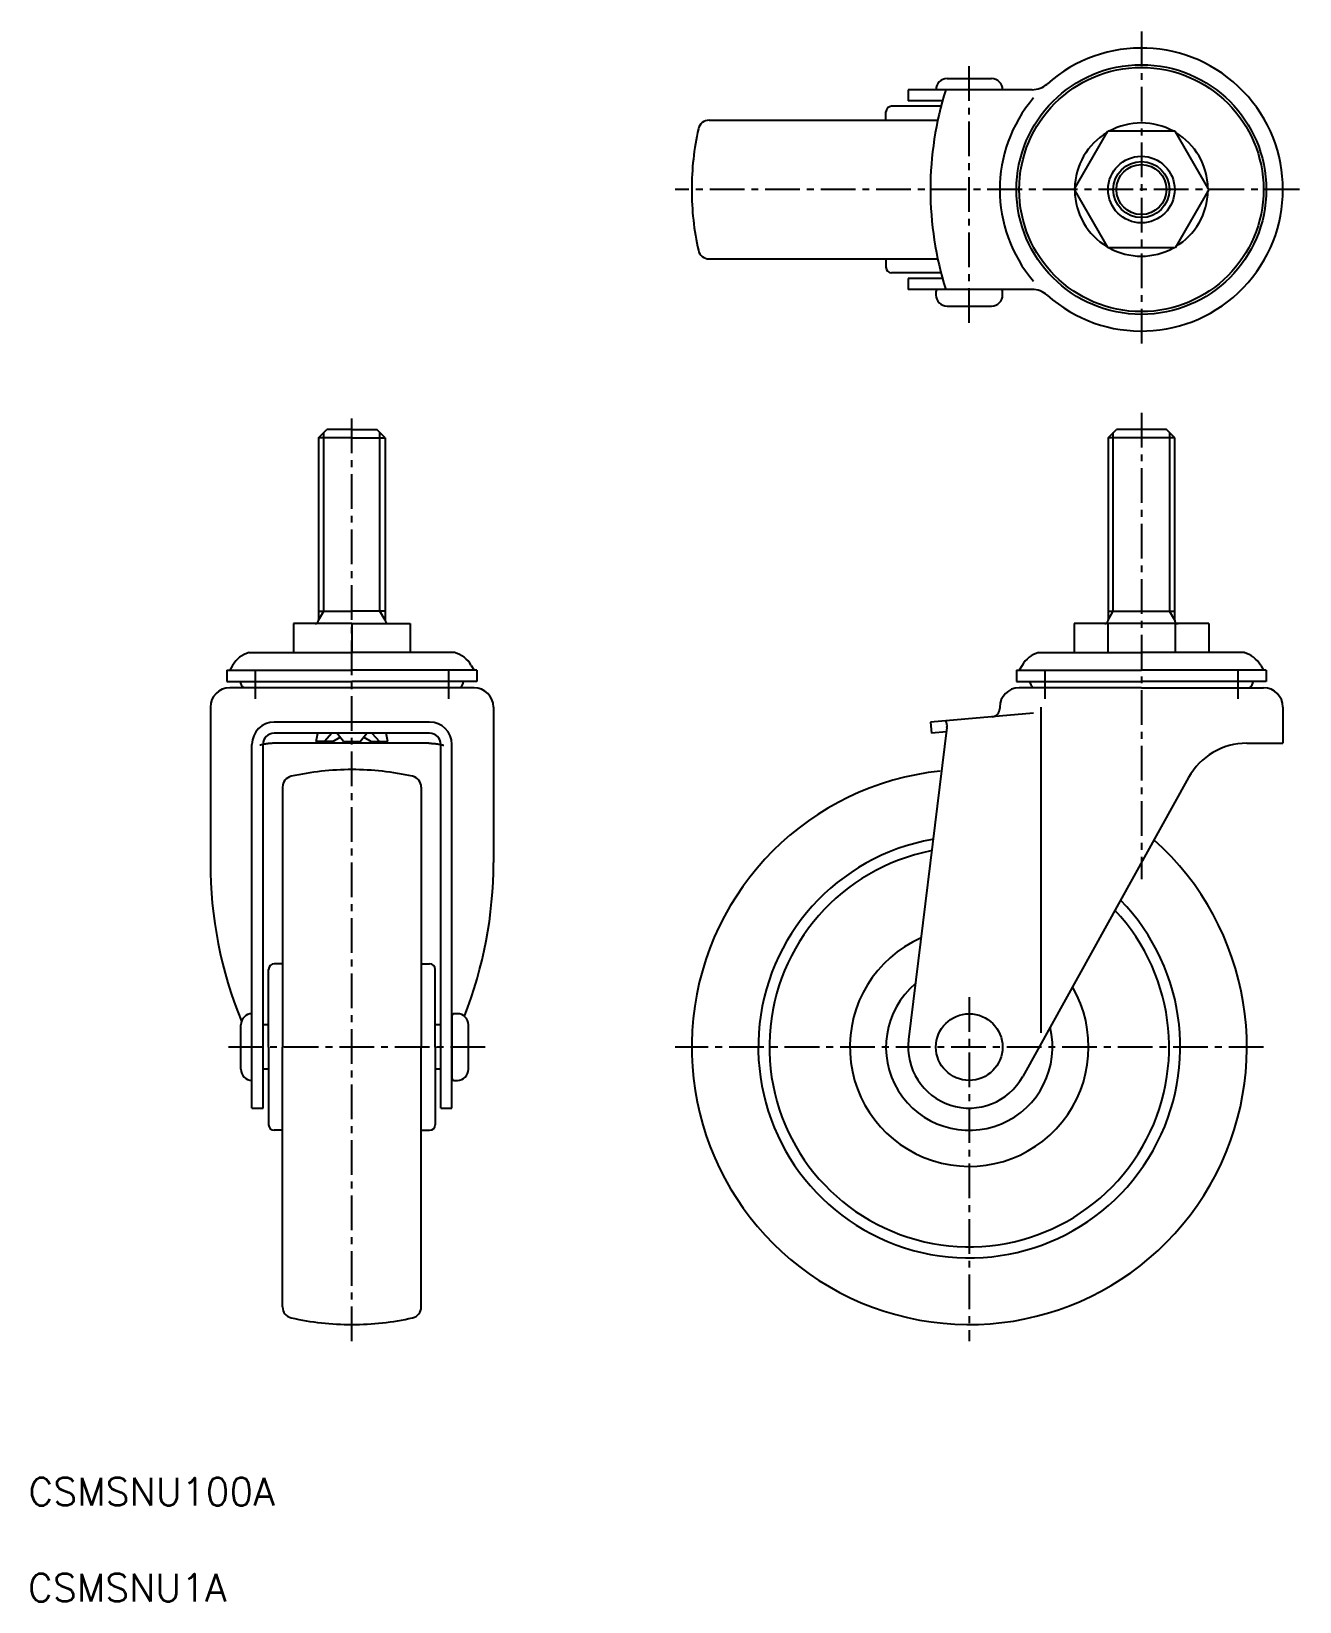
# Model space of a CAD drawing. Extents: x -14 to 215, y -13 to 270.
import ezdxf

# ---------------------------------------------------------------- set-up
doc = ezdxf.new("R2010")
doc.units = 0
doc.header["$LTSCALE"] = 5
doc.linetypes.add('CENTER', pattern=[2, 1.25, -0.25, 0.25, -0.25])
doc.layers.get('0').update_dxf_attribs({"linetype": 'CONTINUOUS'})
doc.layers.add('CENTER', color=1, linetype='CENTER')
doc.styles.get("Standard").update_dxf_attribs({"font": 'txt.shx'})

msp = doc.modelspace()

# ---------------------------------------------------------------- linework, layer by layer
at = {"color": 7, "linetype": 'CONTINUOUS'}
for p, q in [((151.332553, 261.620357), (159.332553, 261.620357)), ((144.332553, 259.620357), (144.332553, 257.620357)), ((166.679309, 259.620357), (144.332553, 259.620357)), ((150.505224, 257.620357), (144.332553, 257.620357)), ((140.332553, 254.120357), (140.332553, 255.620357)), ((150.237803, 256.620357), (141.332553, 256.620357)), ((108.495068, 254.120357), (118.332553, 254.120357)), ((118.332553, 254.120357), (149.64908, 254.120357)), ((174.2082, 241.620357), (180.270378, 252.120357)), ((192.394728, 252.120357), (180.270378, 252.120357)), ((198.456906, 241.620357), (192.394728, 252.120357)), ((174.2082, 241.620357), (180.270378, 231.120357)), ((198.456906, 241.620357), (192.394728, 231.120357)), ((192.394728, 231.120357), (180.270378, 231.120357)), ((108.495068, 229.120357), (118.332553, 229.120357)), ((118.332553, 229.120357), (149.64908, 229.120357)), ((140.332553, 229.120357), (140.332553, 227.620357)), ((150.237803, 226.620357), (141.332553, 226.620357)), ((144.332553, 225.620357), (144.332553, 223.620357)), ((150.505224, 225.620357), (144.332553, 225.620357)), ((166.679309, 223.620357), (144.332553, 223.620357)), ((160.932553, 223.620357), (149.732553, 223.620357)), ((149.332553, 223.220357), (149.332553, 222.620357)), ((161.332553, 222.620357), (161.332553, 223.220357)), ((151.332553, 220.620357), (159.332553, 220.620357)), ((38.130765, 196.900815), (39.630765, 198.400815)), ((44.130765, 198.400815), (39.630765, 198.400815)), ((44.130765, 198.400815), (48.630765, 198.400815)), ((50.130765, 196.900815), (48.630765, 198.400815)), ((180.332553, 196.900815), (181.832553, 198.400815)), ((190.832553, 198.400815), (181.832553, 198.400815)), ((192.332553, 196.900815), (190.832553, 198.400815)), ((44.130765, 196.900815), (38.130765, 196.900815)), ((38.130765, 196.900815), (38.130765, 164.000815)), ((44.130765, 196.900815), (50.130765, 196.900815)), ((50.130765, 196.900815), (50.130765, 164.000815)), ((192.332553, 196.900815), (180.332553, 196.900815)), ((180.332553, 196.900815), (180.332553, 164.000815)), ((192.332553, 164.000815), (192.332553, 196.900815)), ((38.130765, 165.646264), (44.130765, 165.646264)), ((50.130765, 165.646264), (44.130765, 165.646264)), ((180.332553, 165.646264), (192.332553, 165.646264)), ((33.630765, 163.400815), (33.630765, 158.200815)), ((44.130765, 163.400815), (33.630765, 163.400815)), ((44.130765, 163.400815), (44.130765, 158.200815)), ((44.130765, 163.400815), (54.630765, 163.400815)), ((54.630765, 163.400815), (54.630765, 158.200815)), ((54.630765, 163.400815), (54.630765, 158.200815)), ((174.2082, 163.400815), (174.2082, 158.200815)), ((198.456906, 163.400815), (174.2082, 163.400815)), ((180.270378, 163.400815), (180.270378, 158.200815)), ((192.394728, 163.400815), (192.394728, 158.200815)), ((198.456906, 163.400815), (198.456906, 158.200815)), ((22.640486, 155.883679), (22.130765, 155.000815)), ((25.630765, 158.200815), (44.130765, 158.200815)), ((62.630765, 158.200815), (44.130765, 158.200815)), ((65.621043, 155.883679), (66.130765, 155.000815)), ((164.842274, 155.883679), (164.332553, 155.000815)), ((167.832553, 158.200815), (186.332553, 158.200815)), ((204.832553, 158.200815), (186.332553, 158.200815)), ((207.822832, 155.883679), (208.332553, 155.000815)), ((21.630765, 155.000815), (21.630765, 153.000815)), ((21.630765, 155.000815), (44.130765, 155.000815)), ((21.630765, 153.000815), (44.130765, 153.000815)), ((66.630765, 155.000815), (44.130765, 155.000815)), ((66.630765, 153.000815), (44.130765, 153.000815)), ((66.630765, 155.000815), (66.630765, 153.000815)), ((163.832553, 155.000815), (163.832553, 153.000815)), ((163.832553, 155.000815), (186.332553, 155.000815)), ((163.832553, 153.000815), (186.332553, 153.000815)), ((208.832553, 155.000815), (186.332553, 155.000815)), ((208.832553, 153.000815), (186.332553, 153.000815)), ((208.832553, 155.000815), (208.832553, 153.000815)), ((66.130765, 151.844565), (22.130765, 151.844565)), ((186.332553, 151.844565), (164.332553, 151.844565)), ((186.332553, 151.844565), (208.332553, 151.844565)), ((18.630765, 148.344565), (18.630765, 120.340727)), ((69.630765, 148.344565), (69.630765, 120.340727)), ((166.890331, 147.274552), (148.332553, 145.650957)), ((160.832553, 148.344565), (160.832553, 148.119062)), ((168.270161, 89.692847), (168.270161, 148.344565)), ((211.832553, 148.344565), (211.832553, 141.844565)), ((58.130765, 145.650957), (30.130765, 145.650957)), ((151.321592, 144.698506), (144.414545, 88.445128)), ((148.332553, 145.650957), (148.506864, 143.658568)), ((26.130765, 76.104565), (26.130765, 141.650957)), ((28.130765, 76.104565), (28.130765, 141.658568)), ((58.130765, 143.658568), (30.130765, 143.658568)), ((57.980765, 141.844565), (30.280765, 141.844565)), ((37.683866, 142.175815), (37.964669, 143.658568)), ((40.666663, 142.175815), (37.683866, 142.175815)), ((40.532354, 143.658568), (39.175264, 142.175815)), ((40.666663, 142.175815), (42.007197, 142.949773)), ((42.639366, 142.175815), (41.428253, 143.658568)), ((42.639366, 142.175815), (45.622163, 142.175815)), ((45.622163, 142.175815), (46.833276, 143.658568)), ((46.254332, 142.949773), (47.594866, 142.175815)), ((47.594866, 142.175815), (50.577663, 142.175815)), ((47.729175, 143.658568), (49.086265, 142.175815)), ((50.577663, 142.175815), (50.29686, 143.658568)), ((60.130765, 76.104565), (60.130765, 141.658568)), ((62.130765, 76.104565), (62.130765, 141.650957)), ((151.223082, 143.896206), (148.506864, 143.658568)), ((205.320865, 141.844565), (211.832553, 141.844565)), ((31.630765, 133.94205), (31.630765, 124.104565)), ((56.630765, 133.94205), (56.630765, 124.104565)), ((194.825429, 135.662281), (164.95337, 81.771659)), ((31.630765, 124.104565), (31.630765, 87.104565)), ((56.630765, 124.104565), (56.630765, 87.104565)), ((31.630765, 102.104565), (30.130765, 102.104565)), ((56.630765, 102.104565), (58.130765, 102.104565)), ((29.130765, 87.104565), (29.130765, 101.104565)), ((59.130765, 87.104565), (59.130765, 101.104565)), ((24.130765, 83.104565), (24.130765, 91.104565)), ((29.130765, 91.104565), (28.130765, 91.104565)), ((60.130765, 91.104565), (59.130765, 91.104565)), ((62.130765, 92.704565), (62.130765, 81.504565)), ((63.130765, 93.104565), (62.530765, 93.104565)), ((65.130765, 83.104565), (65.130765, 91.104565)), ((29.130765, 87.104565), (29.130765, 73.104565)), ((31.630765, 50.104565), (31.630765, 87.104565)), ((56.630765, 50.104565), (56.630765, 87.104565)), ((59.130765, 87.104565), (59.130765, 73.104565)), ((29.130765, 83.104565), (28.130765, 83.104565)), ((60.130765, 83.104565), (59.130765, 83.104565)), ((62.530765, 81.104565), (63.130765, 81.104565)), ((26.130765, 76.104565), (28.130765, 76.104565)), ((60.130765, 76.104565), (62.130765, 76.104565)), ((31.630765, 72.104565), (30.130765, 72.104565)), ((56.630765, 72.104565), (58.130765, 72.104565)), ((31.630765, 40.26708), (31.630765, 50.104565)), ((56.630765, 40.26708), (56.630765, 50.104565))]:
    msp.add_line(p, q, dxfattribs=at)
at = {"color": 3, "linetype": 'CONTINUOUS'}
for p, q in [((39.080765, 165.646264), (39.080765, 197.850815)), ((49.180765, 165.646264), (49.180765, 197.850815)), ((181.282553, 165.646264), (181.282553, 197.850815)), ((191.382553, 197.850815), (191.382553, 165.646264)), ((38.130765, 164.000815), (39.080765, 165.646264)), ((50.130765, 164.000815), (49.180765, 165.646264)), ((180.332553, 164.000815), (181.282553, 165.646264)), ((192.332553, 164.000815), (191.382553, 165.646264))]:
    msp.add_line(p, q, dxfattribs=at)
at = {"color": 7, "linetype": 'CONTINUOUS'}
for points in [[(30.2808, 141.845, 0), (30.259, 141.845, 0), (30.2372, 141.844, 0), (30.2153, 141.844, 0), (30.1935, 141.844, 0), (30.1717, 141.844, 0), (30.1499, 141.844, 0), (30.1281, 141.843, 0), (30.1063, 141.843, 0), (30.0845, 141.843, 0), (30.0627, 141.842, 0), (30.0409, 141.842, 0), (30.0191, 141.841, 0), (29.9973, 141.841, 0), (29.9756, 141.84, 0), (29.9538, 141.839, 0), (29.932, 141.839, 0), (29.9102, 141.838, 0), (29.8884, 141.837, 0), (29.8666, 141.836, 0), (29.8449, 141.836, 0), (29.8231, 141.835, 0), (29.8013, 141.834, 0), (29.7795, 141.833, 0), (29.7578, 141.832, 0), (29.736, 141.83, 0), (29.7143, 141.829, 0), (29.6925, 141.828, 0), (29.6708, 141.827, 0), (29.649, 141.826, 0), (29.6273, 141.824, 0), (29.6056, 141.823, 0), (29.5838, 141.821, 0), (29.5621, 141.82, 0), (29.5404, 141.818, 0), (29.5187, 141.817, 0), (29.497, 141.815, 0), (29.4753, 141.814, 0), (29.4536, 141.812, 0), (29.4319, 141.81, 0), (29.4102, 141.808, 0), (29.3885, 141.807, 0), (29.3669, 141.805, 0), (29.3452, 141.803, 0), (29.3236, 141.801, 0), (29.3019, 141.799, 0), (29.2803, 141.797, 0), (29.2586, 141.795, 0), (29.237, 141.793, 0), (29.2154, 141.79, 0), (29.1938, 141.788, 0), (29.1722, 141.786, 0), (29.1506, 141.783, 0), (29.129, 141.781, 0), (29.1074, 141.779, 0), (29.0858, 141.776, 0), (29.0643, 141.774, 0), (29.0427, 141.771, 0), (29.0212, 141.769, 0), (28.9997, 141.766, 0), (28.9781, 141.763, 0), (28.9566, 141.761, 0), (28.9351, 141.758, 0), (28.9136, 141.755, 0), (28.8921, 141.752, 0), (28.8707, 141.749, 0), (28.8492, 141.746, 0), (28.8277, 141.743, 0), (28.8063, 141.74, 0), (28.7849, 141.737, 0), (28.7634, 141.734, 0), (28.742, 141.731, 0), (28.7206, 141.728, 0), (28.6992, 141.724, 0), (28.6779, 141.721, 0), (28.6565, 141.718, 0), (28.6351, 141.714, 0), (28.6138, 141.711, 0), (28.5925, 141.707, 0), (28.5712, 141.704, 0), (28.5499, 141.7, 0), (28.5286, 141.697, 0), (28.5073, 141.693, 0), (28.486, 141.689, 0), (28.4648, 141.686, 0), (28.4435, 141.682, 0), (28.4223, 141.678, 0), (28.4011, 141.674, 0), (28.3799, 141.67, 0), (28.3587, 141.666, 0), (28.3375, 141.662, 0), (28.3164, 141.658, 0), (28.2952, 141.654, 0), (28.2741, 141.65, 0), (28.253, 141.646, 0), (28.2319, 141.641, 0), (28.2108, 141.637, 0), (28.1898, 141.633, 0), (28.1687, 141.629, 0), (28.1477, 141.624, 0), (28.1267, 141.62, 0), (28.1056, 141.615, 0), (28.0847, 141.611, 0), (28.0637, 141.606, 0), (28.0427, 141.601, 0), (28.0218, 141.597, 0), (28.0009, 141.592, 0), (27.98, 141.587, 0), (27.9591, 141.583, 0), (27.9382, 141.578, 0), (27.9173, 141.573, 0), (27.8965, 141.568, 0), (27.8757, 141.563, 0), (27.8549, 141.558, 0), (27.8341, 141.553, 0), (27.8133, 141.548, 0), (27.7926, 141.543, 0), (27.7718, 141.537, 0), (27.7511, 141.532, 0), (27.7304, 141.527, 0), (27.7098, 141.522, 0), (27.6891, 141.516, 0), (27.6685, 141.511, 0), (27.6478, 141.505, 0), (27.6272, 141.5, 0), (27.6067, 141.494, 0), (27.5861, 141.489, 0), (27.5656, 141.483, 0), (27.545, 141.478, 0)], [(57.9808, 141.845, 0), (58.0026, 141.845, 0), (58.0244, 141.844, 0), (58.0462, 141.844, 0), (58.068, 141.844, 0), (58.0898, 141.844, 0), (58.1116, 141.844, 0), (58.1334, 141.843, 0), (58.1552, 141.843, 0), (58.177, 141.843, 0), (58.1988, 141.842, 0), (58.2206, 141.842, 0), (58.2424, 141.841, 0), (58.2642, 141.841, 0), (58.286, 141.84, 0), (58.3078, 141.839, 0), (58.3296, 141.839, 0), (58.3513, 141.838, 0), (58.3731, 141.837, 0), (58.3949, 141.836, 0), (58.4167, 141.836, 0), (58.4384, 141.835, 0), (58.4602, 141.834, 0), (58.482, 141.833, 0), (58.5037, 141.832, 0), (58.5255, 141.83, 0), (58.5473, 141.829, 0), (58.569, 141.828, 0), (58.5908, 141.827, 0), (58.6125, 141.826, 0), (58.6342, 141.824, 0), (58.656, 141.823, 0), (58.6777, 141.821, 0), (58.6994, 141.82, 0), (58.7211, 141.818, 0), (58.7428, 141.817, 0), (58.7645, 141.815, 0), (58.7862, 141.814, 0), (58.8079, 141.812, 0), (58.8296, 141.81, 0), (58.8513, 141.808, 0), (58.873, 141.807, 0), (58.8947, 141.805, 0), (58.9163, 141.803, 0), (58.938, 141.801, 0), (58.9596, 141.799, 0), (58.9813, 141.797, 0), (59.0029, 141.795, 0), (59.0245, 141.793, 0), (59.0461, 141.79, 0), (59.0678, 141.788, 0), (59.0894, 141.786, 0), (59.1109, 141.783, 0), (59.1325, 141.781, 0), (59.1541, 141.779, 0), (59.1757, 141.776, 0), (59.1972, 141.774, 0), (59.2188, 141.771, 0), (59.2403, 141.769, 0), (59.2619, 141.766, 0), (59.2834, 141.763, 0), (59.3049, 141.761, 0), (59.3264, 141.758, 0), (59.3479, 141.755, 0), (59.3694, 141.752, 0), (59.3909, 141.749, 0), (59.4123, 141.746, 0), (59.4338, 141.743, 0), (59.4552, 141.74, 0), (59.4767, 141.737, 0), (59.4981, 141.734, 0), (59.5195, 141.731, 0), (59.5409, 141.728, 0), (59.5623, 141.724, 0), (59.5837, 141.721, 0), (59.605, 141.718, 0), (59.6264, 141.714, 0), (59.6477, 141.711, 0), (59.669, 141.707, 0), (59.6904, 141.704, 0), (59.7117, 141.7, 0), (59.733, 141.697, 0), (59.7542, 141.693, 0), (59.7755, 141.689, 0), (59.7968, 141.686, 0), (59.818, 141.682, 0), (59.8392, 141.678, 0), (59.8604, 141.674, 0), (59.8816, 141.67, 0), (59.9028, 141.666, 0), (59.924, 141.662, 0), (59.9451, 141.658, 0), (59.9663, 141.654, 0), (59.9874, 141.65, 0), (60.0085, 141.646, 0), (60.0296, 141.641, 0), (60.0507, 141.637, 0), (60.0718, 141.633, 0), (60.0928, 141.629, 0), (60.1139, 141.624, 0), (60.1349, 141.62, 0), (60.1559, 141.615, 0), (60.1769, 141.611, 0), (60.1978, 141.606, 0), (60.2188, 141.601, 0), (60.2397, 141.597, 0), (60.2607, 141.592, 0), (60.2816, 141.587, 0), (60.3025, 141.583, 0), (60.3233, 141.578, 0), (60.3442, 141.573, 0), (60.365, 141.568, 0), (60.3859, 141.563, 0), (60.4067, 141.558, 0), (60.4274, 141.553, 0), (60.4482, 141.548, 0), (60.469, 141.543, 0), (60.4897, 141.537, 0), (60.5104, 141.532, 0), (60.5311, 141.527, 0), (60.5518, 141.522, 0), (60.5724, 141.516, 0), (60.5931, 141.511, 0), (60.6137, 141.505, 0), (60.6343, 141.5, 0), (60.6549, 141.494, 0), (60.6754, 141.489, 0), (60.696, 141.483, 0), (60.7165, 141.478, 0)]]:
    msp.add_polyline3d(points, dxfattribs=at)
for centre, radius in [((186.332553, 241.620357), 22.5), ((186.332553, 241.620357), 22), ((186.332553, 241.620357), 6), ((186.332553, 241.620357), 4.5), ((155.332553, 87.104565), 6)]:
    msp.add_circle(centre, radius, dxfattribs=at)
at = {"color": 3, "linetype": 'CONTINUOUS'}
msp.add_circle((186.332553, 241.620357), 5.05, dxfattribs=at)
at = {"color": 7, "linetype": 'CONTINUOUS'}
for centre, radius, start, end in [((186.332553, 241.620357), 25.5, 228.224652, 131.775348), ((151.332553, 259.620357), 2, 90, 180), ((159.332553, 259.620357), 2, 0, 90), ((166.679309, 263.620357), 4, 270, 311.775348), ((208.332553, 241.620357), 60, 162.542397, 197.457603), ((186.332553, 241.620357), 25.5, 139.679785, 220.320215), ((141.332553, 255.620357), 1, 90, 180), ((155.332553, 241.620357), 50, 167.364375, 180), ((108.495068, 252.120357), 2, 90, 167.364375), ((186.332553, 241.620357), 12, 121.044953, 178.955047), ((186.332553, 241.620357), 12, 61.044976, 118.955024), ((186.332553, 241.620357), 12, 1.044953, 58.955047), ((155.332553, 241.620357), 50, 180, 192.635625), ((186.332553, 241.620357), 12, 181.044953, 238.955047), ((186.332553, 241.620357), 12, 301.044953, 358.955047), ((108.495068, 231.120357), 2, 192.635625, 270), ((186.332553, 241.620357), 12, 241.044976, 298.955024), ((141.332553, 227.620357), 1, 180, 270), ((149.732553, 223.220357), 0.4, 90, 180), ((160.932553, 223.220357), 0.4, 0, 90), ((166.679309, 219.620357), 4, 48.224652, 90), ((151.332553, 222.620357), 2, 180, 270), ((159.332553, 222.620357), 2, 270, 0), ((37.530765, 164.000815), 0.6, 270, 0), ((50.730765, 164.000815), 0.6, 180, 270), ((179.732553, 164.000815), 0.6, 270, 0), ((192.932553, 164.000815), 0.6, 180, 270), ((26.970613, 153.383679), 5, 105.543486, 150), ((61.290916, 153.383679), 5, 30, 74.456514), ((169.172401, 153.383679), 5, 105.543486, 150), ((203.492705, 153.383679), 5, 30, 74.456514), ((26.730765, 153.52269), 2.778125, 190.827428, 217.160475), ((61.530765, 153.52269), 2.778125, 322.839525, 349.172572), ((168.932553, 153.52269), 2.778125, 190.827428, 217.160475), ((203.732553, 153.52269), 2.778125, 322.839525, 349.172572), ((22.130765, 148.344565), 3.5, 90, 180), ((66.130765, 148.344565), 3.5, 0, 90), ((164.332553, 148.344565), 3.5, 90, 180), ((208.332553, 148.344565), 3.5, 0, 90), ((159.332553, 148.119062), 1.5, 275, 0), ((30.130765, 141.650957), 4, 90, 180), ((58.130765, 141.650957), 4, 0, 90), ((149.336499, 144.942245), 2, 353, 28.375631), ((30.130765, 141.658568), 2, 90, 180), ((58.130765, 141.658568), 2, 0, 90), ((205.320865, 129.844565), 12, 90, 151), ((33.630765, 133.94205), 2, 102.635625, 180), ((44.130765, 87.104565), 50, 90, 102.635625), ((44.130765, 87.104565), 50, 77.364375, 90), ((54.630765, 133.94205), 2, 0, 77.364375), ((155.332553, 87.104565), 50, 95.982014, 48.290967), ((155.332553, 87.104565), 38, 100.09943, 44.173551), ((155.332553, 87.104565), 36, 101.064572, 43.208409), ((94.347042, 120.340727), 75.716277, 180, 202.186992), ((-6.085513, 120.340727), 75.716277, 338.555649, 0), ((155.332553, 87.104565), 21.5, 114.045306, 30.227675), ((30.130765, 101.104565), 1, 90, 180), ((58.130765, 101.104565), 1, 0, 90), ((155.332553, 87.104565), 15, 130.439553, 13.833428), ((26.130765, 91.104565), 2, 90, 180), ((62.530765, 92.704565), 0.4, 90, 180), ((63.130765, 91.104565), 2, 0, 90), ((155.332553, 87.104565), 11, 173, 331), ((26.130765, 83.104565), 2, 180, 270), ((63.130765, 83.104565), 2, 270, 0), ((62.530765, 81.504565), 0.4, 180, 270), ((30.130765, 73.104565), 1, 180, 270), ((58.130765, 73.104565), 1, 270, 0), ((33.630765, 40.26708), 2, 180, 257.364375), ((54.630765, 40.26708), 2, 282.635625, 0), ((44.130765, 87.104565), 50, 257.364375, 270), ((44.130765, 87.104565), 50, 270, 282.635625)]:
    msp.add_arc(centre, radius, start, end, dxfattribs=at)
at = {"layer": 'CENTER', "color": 1, "linetype": 'CENTER'}
for p, q in [((186.332553, 270.120357), (186.332553, 213.120357)), ((155.332553, 217.620357), (155.332553, 264.620357)), ((214.832553, 241.620357), (102.332553, 241.620357)), ((44.130765, 34.104565), (44.130765, 201.400815)), ((186.332553, 201.400815), (186.332553, 117.340727)), ((26.730765, 155.000815), (26.730765, 149.844565)), ((61.530765, 155.000815), (61.530765, 149.844565)), ((168.932553, 155.000815), (168.932553, 149.844565)), ((203.732553, 155.000815), (203.732553, 149.844565)), ((155.332553, 96.104565), (155.332553, 34.104565)), ((68.130765, 87.104565), (21.130765, 87.104565)), ((208.332553, 87.104565), (102.332553, 87.104565))]:
    msp.add_line(p, q, dxfattribs=at)

# ---------------------------------------------------------------- texts
for s, p in [('CSMSNU100A', (-14.14256, 4.476045)), ('CSMSNU1A', (-14.24013, -12.821268))]:
    msp.add_text(s, height=5).set_placement(p)

doc.saveas('drawing.dxf')
